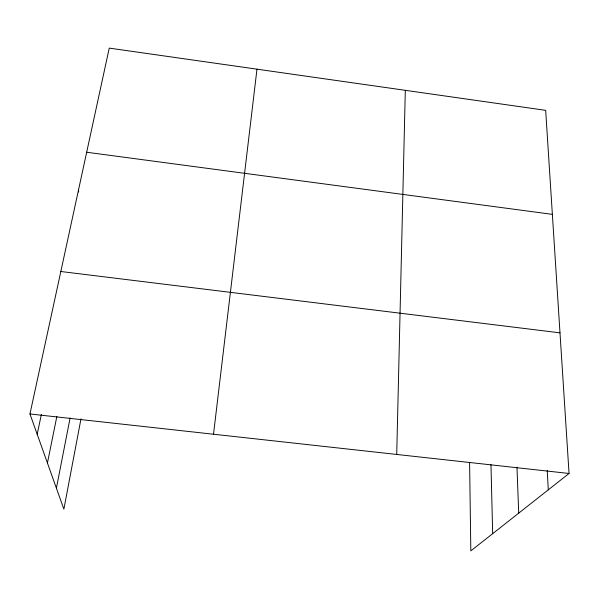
<?xml version="1.0" encoding="UTF-8"?>
<svg xmlns="http://www.w3.org/2000/svg" width="599" height="599" viewBox="0 0 599 599"><rect width="100%" height="100%" fill="white"/><g stroke="black" fill="none" stroke-linecap="round" stroke-linejoin="round"><path stroke-width="0.9" d="M396.718 454.454L405.313 90.322M213.514 434.23L256.978 69.17M80.985 418.843L63.876 509.165L29.95 413.961L109.25 48.107L545.667 110.336L569.05 473.472L470.821 550.893L469.601 462.361M56.396 488.17L70.12 417.885M47.433 463.02L56.86 416.432M37.19 434.282L41.376 414.411M29.95 413.961L569.05 473.472M60.828 271.504L559.998 332.842M86.675 152.243L552.368 214.36M78.462 190.16L78.724 192.009M547.239 470.432L548.28 489.847M516.974 467.198L518.719 513.148M490.97 464.629L492.678 533.672"/></g></svg>
